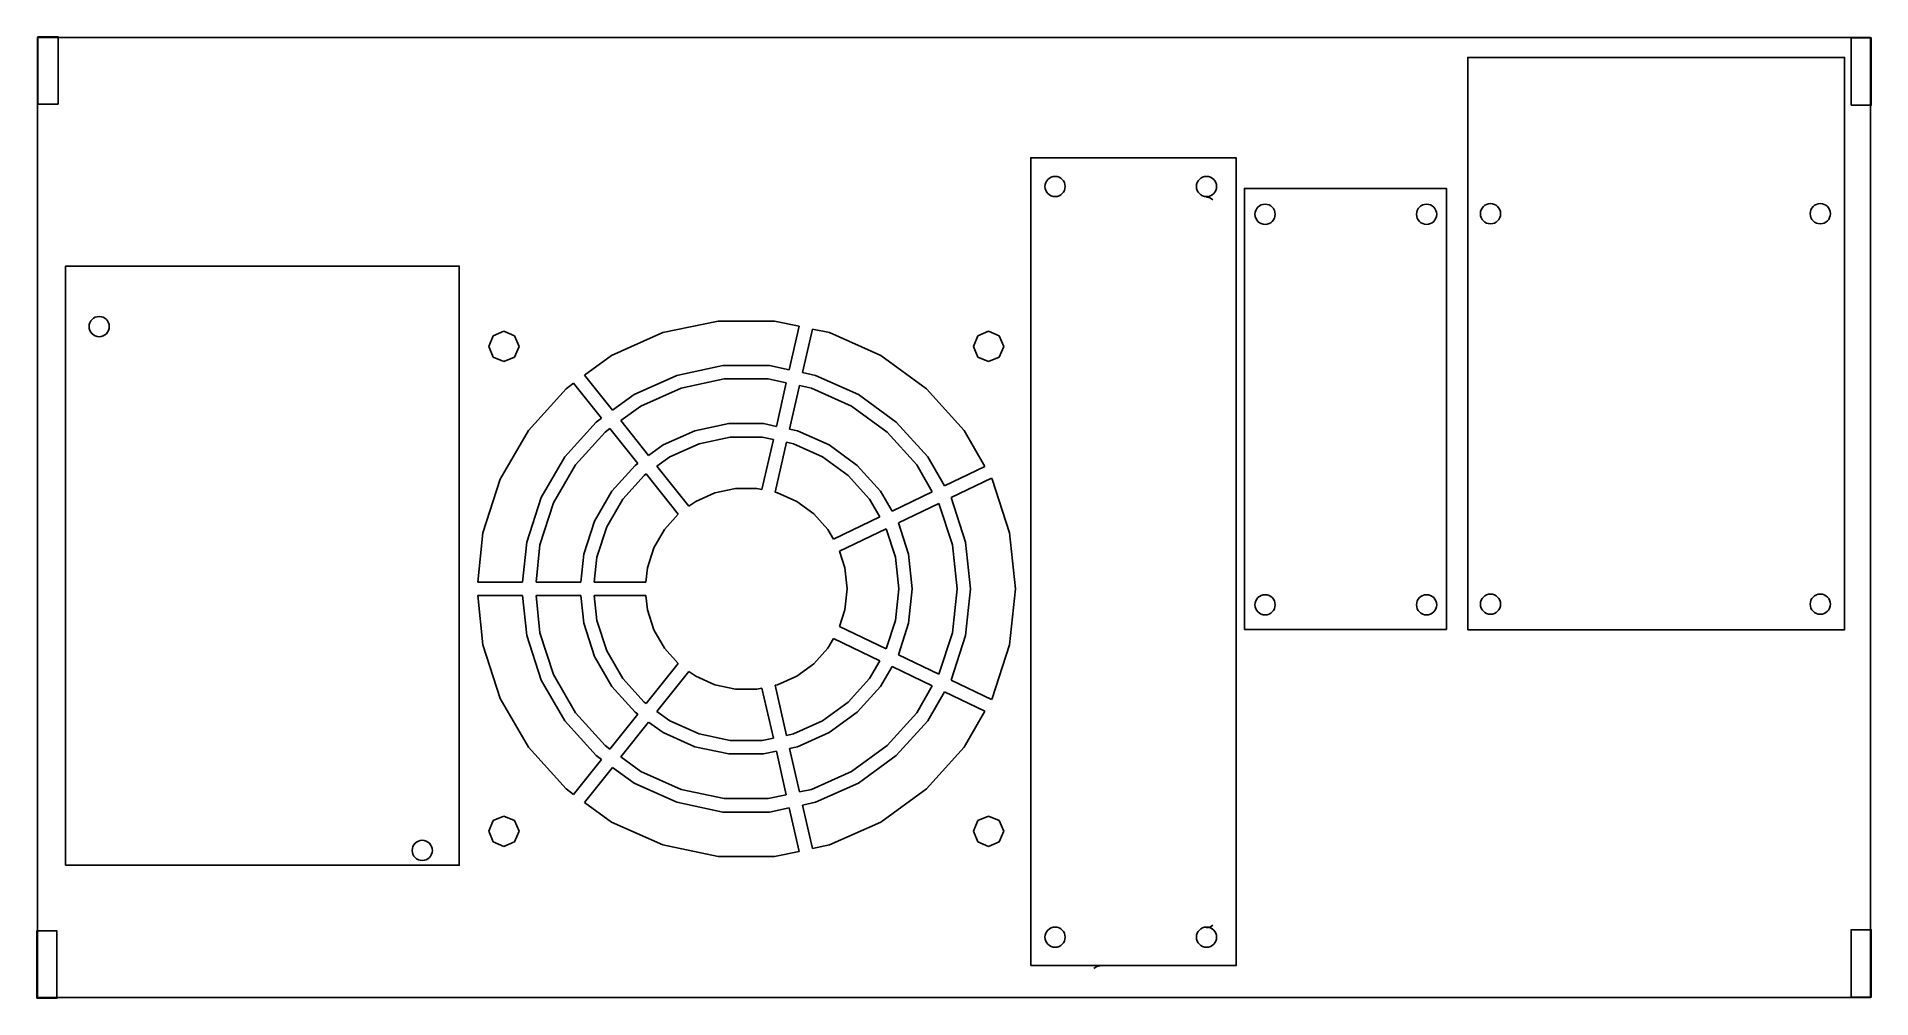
# Model space of a CAD drawing. Header units: millimetres. Extents: x 0 to 272, y 0 to 143.
import ezdxf

# ---------------------------------------------------------------- set-up
doc = ezdxf.new("R2010")
doc.units = ezdxf.units.MM
doc.layers.add('DXF_fan_grille_80mm_7_vane_Model_0', color=7, linetype='Continuous', true_color=0xffffff)
doc.layers.add('Layer1', color=7, linetype='Continuous', true_color=0xffffff)

msp = doc.modelspace()

# ---------------------------------------------------------------- linework, layer by layer
at = {"layer": 'DXF_fan_grille_80mm_7_vane_Model_0', "color": 178, "ltscale": 25.4, "true_color": 0x000000}
for p, q in [((67.01, 96.7), (67.66, 98.29)), ((67.66, 98.29), (69.26, 98.95)), ((69.26, 98.95), (70.85, 98.29)), ((70.85, 98.29), (71.51, 96.7)), ((85.26, 95.34), (92.89, 98.75)), ((92.89, 98.75), (101.07, 100.48)), ((101.07, 100.48), (109.44, 100.48)), ((109.44, 100.48), (113.13, 99.7)), ((113.13, 99.7), (111.65, 93.23)), ((113.61, 92.82), (115.09, 99.28)), ((115.09, 99.28), (117.62, 98.75)), ((117.62, 98.75), (125.26, 95.34)), ((139.01, 96.7), (139.66, 98.29)), ((139.66, 98.29), (141.26, 98.95)), ((141.26, 98.95), (142.85, 98.29)), ((142.85, 98.29), (143.51, 96.7)), ((67.66, 95.11), (67.01, 96.7)), ((71.51, 96.7), (70.85, 95.11)), ((139.66, 95.11), (139.01, 96.7)), ((143.51, 96.7), (142.85, 95.11)), ((69.26, 94.45), (67.66, 95.11)), ((70.85, 95.11), (69.26, 94.45)), ((81.24, 92.43), (85.26, 95.34)), ((101.77, 93.85), (94.95, 92.41)), ((108.74, 93.85), (101.77, 93.85)), ((111.65, 93.23), (108.74, 93.85)), ((115.56, 92.41), (113.61, 92.82)), ((125.26, 95.34), (132.02, 90.43)), ((141.26, 94.45), (139.66, 95.11)), ((142.85, 95.11), (141.26, 94.45)), ((72.89, 84.21), (78.49, 90.43)), ((78.49, 90.43), (79.62, 91.25)), ((79.62, 91.25), (83.76, 86.06)), ((85.38, 87.24), (81.24, 92.43)), ((94.95, 92.41), (88.59, 89.57)), ((89.59, 87.84), (95.57, 90.5)), ((95.57, 90.5), (101.98, 91.87)), ((101.98, 91.87), (108.53, 91.87)), ((108.53, 91.87), (111.21, 91.3)), ((111.21, 91.3), (109.74, 84.83)), ((111.69, 84.41), (113.17, 90.88)), ((113.17, 90.88), (114.94, 90.5)), ((114.94, 90.5), (120.92, 87.84)), ((121.92, 89.57), (115.56, 92.41)), ((132.02, 90.43), (137.62, 84.21)), ((88.59, 89.57), (85.38, 87.24)), ((86.62, 85.68), (89.59, 87.84)), ((120.92, 87.84), (126.22, 83.99)), ((127.56, 85.47), (121.92, 89.57)), ((82.95, 85.47), (78.29, 80.3)), ((83.76, 86.06), (82.95, 85.47)), ((84.29, 83.99), (85, 84.5)), ((85, 84.5), (89.14, 79.31)), ((90.75, 80.49), (86.62, 85.68)), ((102.68, 85.24), (97.63, 84.16)), ((107.83, 85.24), (102.68, 85.24)), ((109.74, 84.83), (107.83, 85.24)), ((132.22, 80.3), (127.56, 85.47)), ((68.71, 76.97), (72.89, 84.21)), ((79.91, 79.12), (84.29, 83.99)), ((92.92, 82.07), (90.75, 80.49)), ((97.63, 84.16), (92.92, 82.07)), ((93.92, 80.33), (98.25, 82.26)), ((98.25, 82.26), (102.89, 83.25)), ((102.89, 83.25), (107.62, 83.25)), ((109.29, 82.89), (107.6, 75.46)), ((107.62, 83.25), (109.29, 82.89)), ((109.55, 75.04), (111.25, 82.48)), ((111.25, 82.48), (112.26, 82.26)), ((112.88, 84.16), (111.69, 84.41)), ((112.26, 82.26), (116.59, 80.33)), ((117.59, 82.07), (112.88, 84.16)), ((121.76, 79.03), (117.59, 82.07)), ((126.22, 83.99), (130.6, 79.12)), ((137.62, 84.21), (140.7, 78.88)), ((78.29, 80.3), (74.8, 74.26)), ((76.63, 73.45), (79.91, 79.12)), ((89.14, 79.31), (88.75, 79.03)), ((92, 78.93), (93.92, 80.33)), ((116.59, 80.33), (120.42, 77.55)), ((130.6, 79.12), (132.91, 75.13)), ((134.71, 76), (132.22, 80.3)), ((66.13, 69.02), (68.71, 76.97)), ((88.75, 79.03), (85.3, 75.2)), ((86.92, 74.03), (90.09, 77.55)), ((90.09, 77.55), (90.38, 77.76)), ((90.38, 77.76), (95.15, 71.77)), ((96.75, 72.97), (92, 78.93)), ((120.42, 77.55), (123.59, 74.03)), ((125.21, 75.2), (121.76, 79.03)), ((140.7, 78.88), (134.71, 76)), ((135.71, 74.26), (141.7, 77.14)), ((141.7, 77.14), (141.8, 76.97)), ((141.8, 76.97), (144.38, 69.02)), ((74.8, 74.26), (72.65, 67.63)), ((85.3, 75.2), (82.72, 70.74)), ((84.55, 69.92), (86.92, 74.03)), ((97.76, 73.69), (96.75, 72.97)), ((100.62, 74.97), (97.76, 73.69)), ((103.69, 75.62), (100.62, 74.97)), ((106.82, 75.62), (103.69, 75.62)), ((107.6, 75.46), (106.82, 75.62)), ((109.89, 74.97), (109.55, 75.04)), ((112.76, 73.69), (109.89, 74.97)), ((115.29, 71.85), (112.76, 73.69)), ((123.59, 74.03), (125.12, 71.38)), ((126.92, 72.25), (125.21, 75.2)), ((132.91, 75.13), (126.92, 72.25)), ((137.86, 67.63), (135.71, 74.26)), ((74.61, 67.22), (76.63, 73.45)), ((95.15, 71.77), (93.12, 69.52)), ((117.39, 69.52), (115.29, 71.85)), ((125.12, 71.38), (118.23, 68.06)), ((127.87, 70.48), (133.9, 73.39)), ((133.9, 73.39), (135.9, 67.22)), ((65.36, 61.7), (66.13, 69.02)), ((82.72, 70.74), (81.13, 65.83)), ((83.08, 65.42), (84.55, 69.92)), ((93.12, 69.52), (91.55, 66.8)), ((118.23, 68.06), (117.39, 69.52)), ((119.13, 66.28), (126.06, 69.61)), ((126.06, 69.61), (127.43, 65.42)), ((129.38, 65.83), (127.87, 70.48)), ((144.38, 69.02), (145.26, 60.7)), ((72.65, 67.63), (72.03, 61.7)), ((74.03, 61.7), (74.61, 67.22)), ((81.13, 65.83), (80.69, 61.7)), ((91.55, 66.8), (90.58, 63.82)), ((119.93, 63.82), (119.13, 66.28)), ((129.92, 60.7), (129.38, 65.83)), ((135.9, 67.22), (136.59, 60.7)), ((138.59, 60.7), (137.86, 67.63)), ((82.69, 61.7), (83.08, 65.42)), ((90.58, 63.82), (90.36, 61.7)), ((120.26, 60.7), (119.93, 63.82)), ((127.43, 65.42), (127.92, 60.7)), ((72.03, 61.7), (65.36, 61.7)), ((80.69, 61.7), (74.03, 61.7)), ((90.36, 61.7), (82.69, 61.7)), ((119.93, 57.58), (120.26, 60.7)), ((127.92, 60.7), (127.43, 55.99)), ((129.38, 55.58), (129.92, 60.7)), ((136.59, 60.7), (135.9, 54.19)), ((137.86, 53.77), (138.59, 60.7)), ((145.26, 60.7), (144.38, 52.39)), ((65.36, 59.7), (72.03, 59.7)), ((66.13, 52.39), (65.36, 59.7)), ((72.03, 59.7), (72.65, 53.77)), ((74.03, 59.7), (80.69, 59.7)), ((74.61, 54.19), (74.03, 59.7)), ((80.69, 59.7), (81.13, 55.58)), ((82.69, 59.7), (90.36, 59.7)), ((83.08, 55.99), (82.69, 59.7)), ((90.36, 59.7), (90.58, 57.58)), ((90.58, 57.58), (91.55, 54.6)), ((119.13, 55.13), (119.93, 57.58)), ((81.13, 55.58), (82.72, 50.67)), ((84.55, 51.48), (83.08, 55.99)), ((91.55, 54.6), (93.12, 51.89)), ((126.06, 51.79), (119.13, 55.13)), ((127.43, 55.99), (126.06, 51.79)), ((127.87, 50.92), (129.38, 55.58)), ((68.71, 44.43), (66.13, 52.39)), ((72.65, 53.77), (74.8, 47.15)), ((76.63, 47.96), (74.61, 54.19)), ((93.12, 51.89), (95.15, 49.63)), ((115.29, 49.56), (117.39, 51.89)), ((117.39, 51.89), (118.23, 53.34)), ((118.23, 53.34), (125.12, 50.03)), ((135.9, 54.19), (133.9, 48.02)), ((135.71, 47.15), (137.86, 53.77)), ((144.38, 52.39), (141.8, 44.43)), ((82.72, 50.67), (85.3, 46.2)), ((86.92, 47.38), (84.55, 51.48)), ((95.15, 49.63), (90.38, 43.65)), ((112.76, 47.71), (115.29, 49.56)), ((125.12, 50.03), (123.59, 47.38)), ((125.21, 46.2), (126.92, 49.16)), ((126.92, 49.16), (132.91, 46.28)), ((133.9, 48.02), (127.87, 50.92)), ((74.8, 47.15), (78.29, 41.11)), ((79.91, 42.29), (76.63, 47.96)), ((90.09, 43.86), (86.92, 47.38)), ((92, 42.47), (96.75, 48.44)), ((96.75, 48.44), (97.76, 47.71)), ((97.76, 47.71), (100.62, 46.44)), ((100.62, 46.44), (103.69, 45.79)), ((109.55, 46.37), (109.89, 46.44)), ((111.25, 38.93), (109.55, 46.37)), ((109.89, 46.44), (112.76, 47.71)), ((123.59, 47.38), (120.42, 43.86)), ((141.7, 44.26), (135.71, 47.15)), ((72.89, 37.19), (68.71, 44.43)), ((85.3, 46.2), (88.75, 42.37)), ((90.38, 43.65), (90.09, 43.86)), ((103.69, 45.79), (106.82, 45.79)), ((106.82, 45.79), (107.6, 45.95)), ((107.6, 45.95), (109.29, 38.52)), ((120.42, 43.86), (116.59, 41.07)), ((121.76, 42.37), (125.21, 46.2)), ((132.91, 46.28), (130.6, 42.29)), ((132.22, 41.11), (134.71, 45.41)), ((134.71, 45.41), (140.7, 42.53)), ((141.8, 44.43), (141.7, 44.26)), ((78.29, 41.11), (82.95, 35.93)), ((84.29, 37.42), (79.91, 42.29)), ((89.14, 42.09), (85, 36.9)), ((86.62, 35.73), (90.75, 40.92)), ((88.75, 42.37), (89.14, 42.09)), ((90.75, 40.92), (92.92, 39.34)), ((93.92, 41.07), (92, 42.47)), ((98.25, 39.15), (93.92, 41.07)), ((116.59, 41.07), (112.26, 39.15)), ((117.59, 39.34), (121.76, 42.37)), ((130.6, 42.29), (126.22, 37.42)), ((127.56, 35.93), (132.22, 41.11)), ((140.7, 42.53), (137.62, 37.19)), ((92.92, 39.34), (97.63, 37.24)), ((102.89, 38.16), (98.25, 39.15)), ((107.62, 38.16), (102.89, 38.16)), ((109.29, 38.52), (107.62, 38.16)), ((112.26, 39.15), (111.25, 38.93)), ((112.88, 37.24), (117.59, 39.34)), ((78.49, 30.98), (72.89, 37.19)), ((82.95, 35.93), (83.76, 35.35)), ((85, 36.9), (84.29, 37.42)), ((89.59, 33.57), (86.62, 35.73)), ((97.63, 37.24), (102.68, 36.17)), ((102.68, 36.17), (107.83, 36.17)), ((107.83, 36.17), (109.74, 36.58)), ((109.74, 36.58), (111.21, 30.11)), ((111.69, 36.99), (112.88, 37.24)), ((113.17, 30.53), (111.69, 36.99)), ((126.22, 37.42), (120.92, 33.57)), ((121.92, 31.84), (127.56, 35.93)), ((137.62, 37.19), (132.02, 30.98)), ((83.76, 35.35), (79.62, 30.16)), ((81.24, 28.98), (85.38, 34.17)), ((85.38, 34.17), (88.59, 31.84)), ((95.57, 30.9), (89.59, 33.57)), ((120.92, 33.57), (114.94, 30.9)), ((79.62, 30.16), (78.49, 30.98)), ((88.59, 31.84), (94.95, 29)), ((101.98, 29.54), (95.57, 30.9)), ((111.21, 30.11), (108.53, 29.54)), ((114.94, 30.9), (113.17, 30.53)), ((115.56, 29), (121.92, 31.84)), ((132.02, 30.98), (125.26, 26.06)), ((85.26, 26.06), (81.24, 28.98)), ((94.95, 29), (101.77, 27.55)), ((101.77, 27.55), (108.74, 27.55)), ((108.53, 29.54), (101.98, 29.54)), ((108.74, 27.55), (111.65, 28.17)), ((111.65, 28.17), (113.13, 21.71)), ((113.61, 28.59), (115.56, 29)), ((115.09, 22.12), (113.61, 28.59)), ((67.01, 24.7), (67.66, 26.29)), ((67.66, 23.11), (67.01, 24.7)), ((67.66, 26.29), (69.26, 26.95)), ((69.26, 26.95), (70.85, 26.29)), ((70.85, 26.29), (71.51, 24.7)), ((71.51, 24.7), (70.85, 23.11)), ((92.89, 22.66), (85.26, 26.06)), ((125.26, 26.06), (117.62, 22.66)), ((139.01, 24.7), (139.66, 26.29)), ((139.66, 23.11), (139.01, 24.7)), ((139.66, 26.29), (141.26, 26.95)), ((141.26, 26.95), (142.85, 26.29)), ((142.85, 26.29), (143.51, 24.7)), ((143.51, 24.7), (142.85, 23.11)), ((69.26, 22.45), (67.66, 23.11)), ((70.85, 23.11), (69.26, 22.45)), ((101.07, 20.92), (92.89, 22.66)), ((117.62, 22.66), (115.09, 22.12)), ((141.26, 22.45), (139.66, 23.11)), ((142.85, 23.11), (141.26, 22.45)), ((109.44, 20.92), (101.07, 20.92)), ((113.13, 21.71), (109.44, 20.92))]:
    msp.add_line(p, q, dxfattribs=at)
at = {"layer": 'Layer1', "color": 178, "ltscale": 25.4, "true_color": 0x000000}
for points in [[(-0.02, 0, 0), (272.28, 0, 0), (272.28, 142.59, 0), (-0.02, 142.59, 0), (-0.02, 0, 0)], [(0.02, 132.71, 0), (3.02, 132.71, 0), (3.02, 142.71, 0), (0.02, 142.71, 0), (0.02, 132.71, 0)], [(-0.16, -0.12, 0), (2.84, -0.12, 0), (2.84, 9.88, 0), (-0.16, 9.88, 0), (-0.16, -0.12, 0)]]:
    msp.add_polyline3d(points, dxfattribs=at)
at = {"layer": 'Layer1', "color": 3, "ltscale": 25.4, "true_color": 0x00ff00}
for points in [[(269.42, 132.53, 0), (272.42, 132.53, 0), (272.42, 142.53, 0), (269.42, 142.53, 0), (269.42, 132.53, 0)], [(269.42, 0.06, 0), (272.42, 0.06, 0), (272.42, 10.06, 0), (269.42, 10.06, 0), (269.42, 0.06, 0)]]:
    msp.add_polyline3d(points, dxfattribs=at)
at = {"layer": 'Layer1', "color": 5, "ltscale": 25.4, "true_color": 0x0000ff}
for points in [[(212.46, 54.63, 0), (268.46, 54.63, 0), (268.46, 139.63, 0), (212.46, 139.63, 0), (212.46, 54.63, 0)], [(147.54, 4.73, 0), (178.04, 4.73, 0), (178.04, 124.73, 0), (147.54, 124.73, 0), (147.54, 4.73, 0)], [(179.28, 54.68, 0), (209.28, 54.68, 0), (209.28, 120.18, 0), (179.28, 120.18, 0), (179.28, 54.68, 0)], [(4.13, 19.65, 0), (62.63, 19.65, 0), (62.63, 108.65, 0), (4.13, 108.65, 0), (4.13, 19.65, 0)]]:
    msp.add_polyline3d(points, dxfattribs=at)
at = {"layer": 'Layer1', "color": 178, "ltscale": 25.4, "true_color": 0x000000}
for centre in [(151.15, 120.46), (173.65, 120.46), (182.35, 116.33), (206.35, 116.33), (215.84, 116.42), (264.84, 116.42), (9.13, 99.65), (182.35, 58.33), (206.35, 58.33), (215.84, 58.42), (264.84, 58.42), (57.13, 21.85), (151.15, 8.96), (173.65, 8.96)]:
    msp.add_circle(centre, 1.5, dxfattribs=at)
for points in [[(173.67, 118.86), (174.01, 118.86), (174.34, 118.73), (174.58, 118.49)], [(174.58, 10.74), (174.34, 10.49), (174.01, 10.36), (173.67, 10.36)]]:
    msp.add_open_spline(points, degree=3, dxfattribs=at)
at = {"layer": 'Layer1', "color": 5, "ltscale": 25.4, "true_color": 0x0000ff}
msp.add_open_spline([(156.89, 4.29), (157.14, 4.54), (157.49, 4.69), (157.85, 4.69)], degree=3, dxfattribs=at)

doc.saveas('drawing.dxf')
